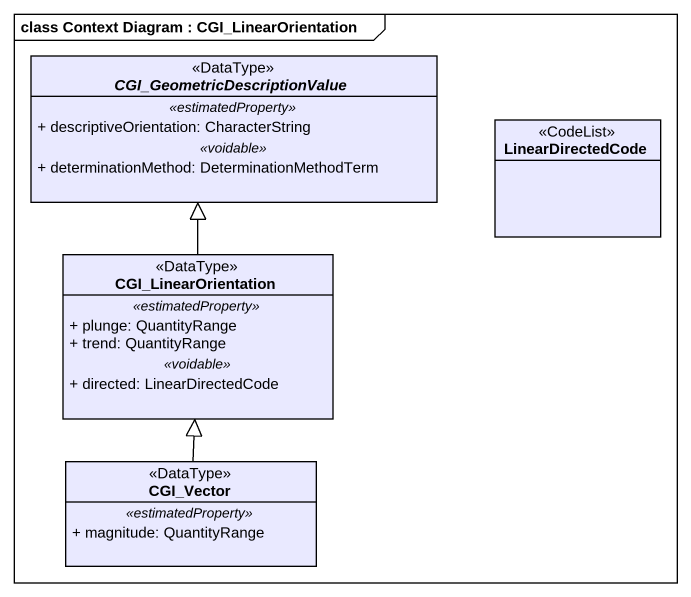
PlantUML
@startuml
mainframe class Context Diagram : CGI_LinearOrientation
hide circle
hide empty members
skinparam classAttributeIconSize 0
abstract class "CGI_GeometricDescriptionValue" as CGI_GeometricDescriptionValu <<DataType>> #E9E9FF {
  .. <<estimatedProperty>> ..
  + descriptiveOrientation: CharacterString
  .. <<voidable>> ..
  + determinationMethod: DeterminationMethodTerm
}
class LinearDirectedCode <<CodeList>> #E9E9FF
class CGI_LinearOrientation <<DataType>> #E9E9FF {
  .. <<estimatedProperty>> ..
  + plunge: QuantityRange
  + trend: QuantityRange
  .. <<voidable>> ..
  + directed: LinearDirectedCode
}
class CGI_Vector <<DataType>> #E9E9FF {
  .. <<estimatedProperty>> ..
  + magnitude: QuantityRange
}
CGI_LinearOrientation -up-|> CGI_GeometricDescriptionValu
CGI_Vector -up-|> CGI_LinearOrientation
@enduml
